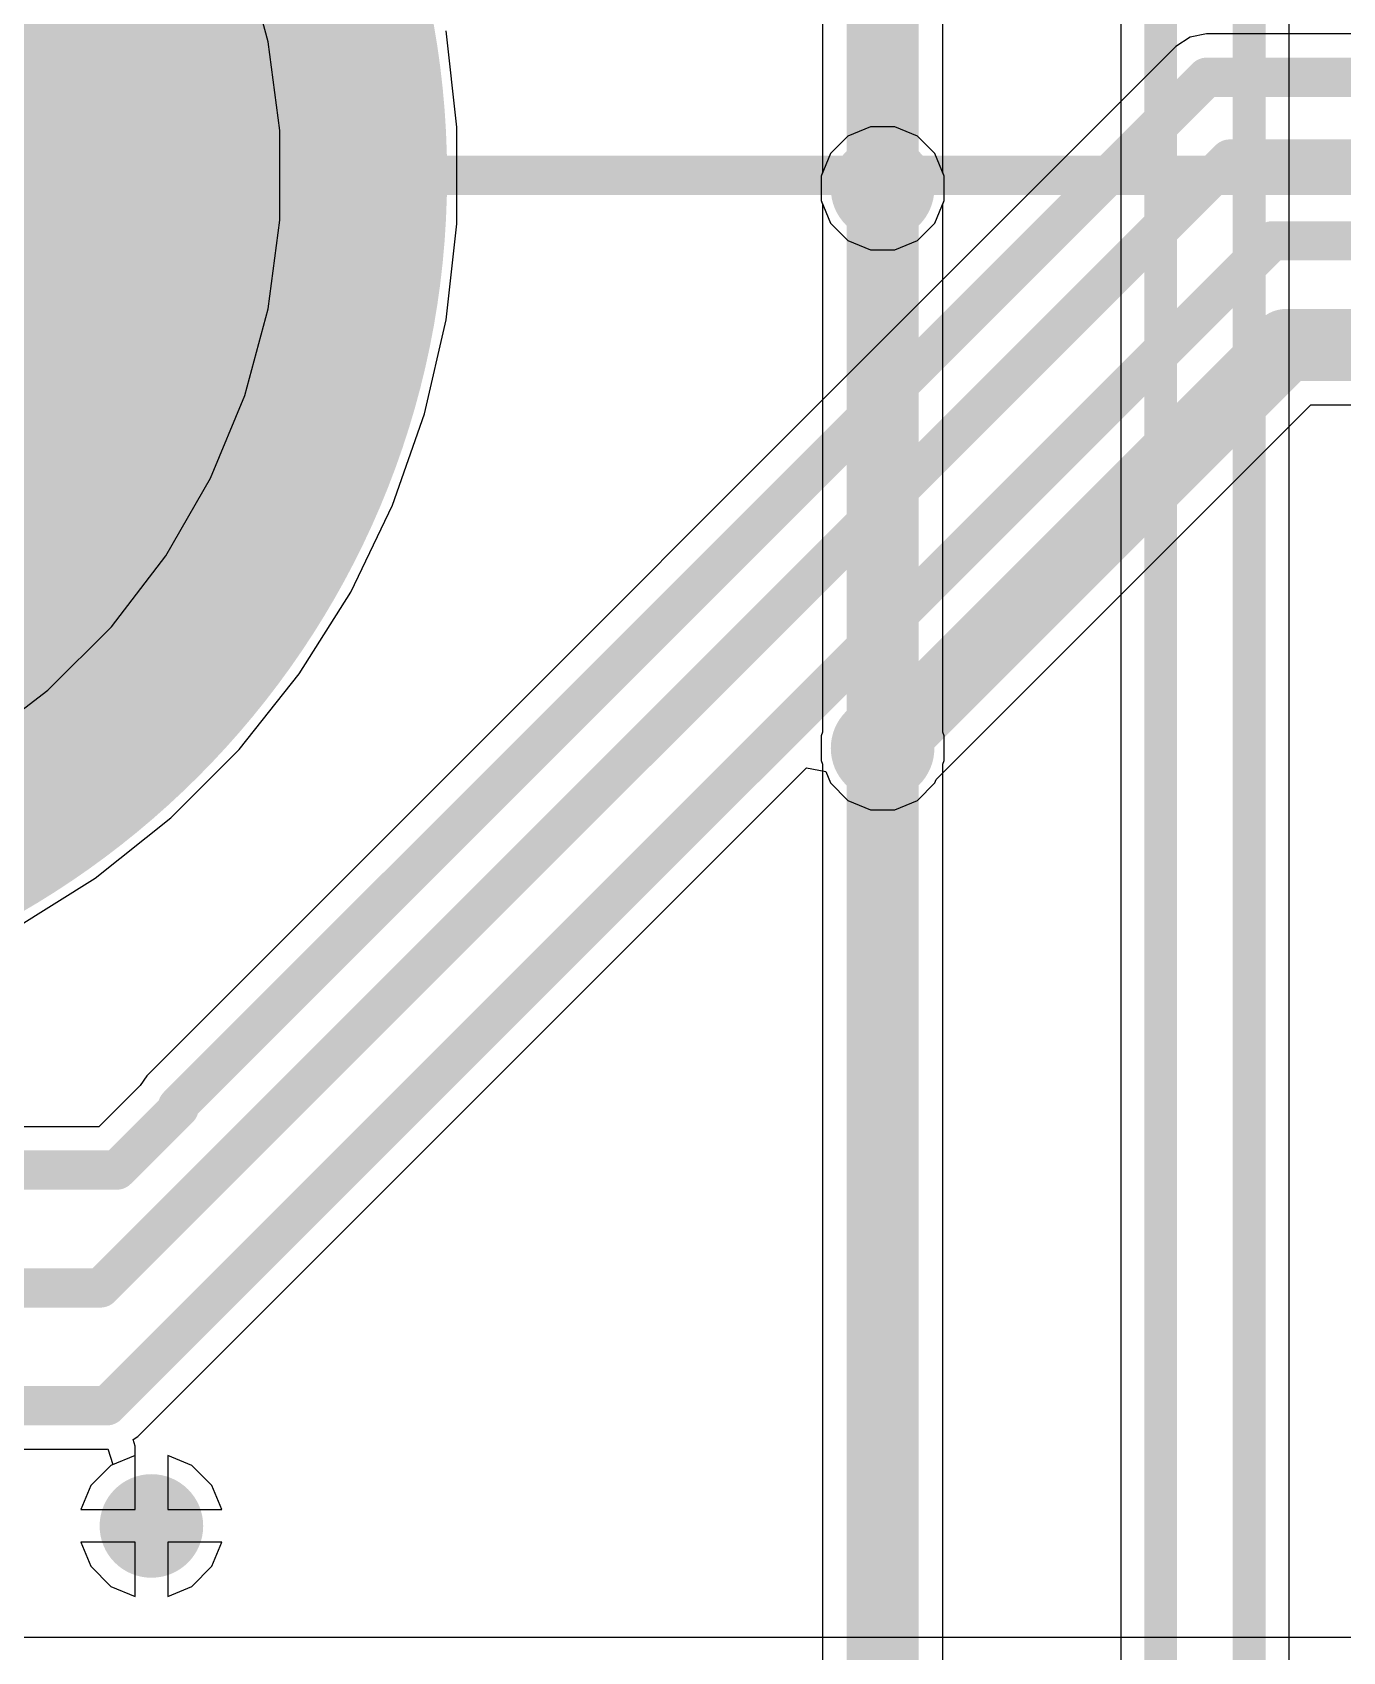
# Model space of a CAD drawing. Header units: millimetres. Extents: x -1231 to 5080, y -1243 to 680.
# Drawn here: x 52.48 to 62.65, y 12.19 to 24.76 of the extents above; entities that cross this region are included whole.
import ezdxf

# ---------------------------------------------------------------- set-up
doc = ezdxf.new("R2010")
doc.units = ezdxf.units.MM
for name, color, linetype in [('BottomLayer', 5, 'Continuous'), ('BottomSolder', 6, 'Continuous'), ('Mechanical1', 6, 'Continuous'), ('PadHoleLayer', 156, 'Continuous'), ('TopLayer', 1, 'Continuous'), ('TopSolder', 216, 'Continuous'), ('ViaHoleLayer', 16, 'Continuous')]:
    doc.layers.add(name, color=color, linetype=linetype)

msp = doc.modelspace()

# ---------------------------------------------------------------- hatches: boundary and pattern name
at = {"layer": 'BottomLayer'}
h = msp.add_hatch(color=5, dxfattribs=at)
edge = h.paths.add_edge_path()
edge.add_arc((59.08, 23.546), 0.3, 0, 360)
h = msp.add_hatch(color=5, dxfattribs=at)
edge = h.paths.add_edge_path()
edge.add_arc((59.08, 19.201), 0.3, 0, 360)
h = msp.add_hatch(color=5, dxfattribs=at)
edge = h.paths.add_edge_path()
edge.add_arc((53.405, 13.164), 0.3, 0, 360)
at = {"layer": 'BottomSolder'}
h = msp.add_hatch(color=6, dxfattribs=at)
edge = h.paths.add_edge_path()
edge.add_arc((49.098, 23.647), 6.602, 0, 360)
h = msp.add_hatch(color=6, dxfattribs=at)
edge = h.paths.add_edge_path()
edge.add_arc((59.08, 23.546), 0.402, 0, 360)
h = msp.add_hatch(color=6, dxfattribs=at)
edge = h.paths.add_edge_path()
edge.add_arc((59.08, 19.201), 0.402, 0, 360)
h = msp.add_hatch(color=6, dxfattribs=at)
edge = h.paths.add_edge_path()
edge.add_arc((53.405, 13.164), 0.402, 0, 360)
at = {"layer": 'PadHoleLayer'}
h = msp.add_hatch(color=156, dxfattribs=at)
edge = h.paths.add_edge_path()
edge.add_arc((49.098, 23.647), 5.125, 0, 360)
at = {"layer": 'TopLayer'}
h = msp.add_hatch(color=1, dxfattribs=at)
edge = h.paths.add_edge_path()
edge.add_arc((59.08, 23.546), 0.3, 0, 360)
h = msp.add_hatch(color=1, dxfattribs=at)
edge = h.paths.add_edge_path()
edge.add_arc((59.08, 19.201), 0.3, 0, 360)
h = msp.add_hatch(color=1, dxfattribs=at)
edge = h.paths.add_edge_path()
edge.add_arc((53.405, 13.164), 0.3, 0, 360)
at = {"layer": 'TopSolder'}
h = msp.add_hatch(color=216, dxfattribs=at)
edge = h.paths.add_edge_path()
edge.add_arc((49.098, 23.647), 6.602, 0, 360)
h = msp.add_hatch(color=216, dxfattribs=at)
edge = h.paths.add_edge_path()
edge.add_arc((59.08, 23.546), 0.402, 0, 360)
h = msp.add_hatch(color=216, dxfattribs=at)
edge = h.paths.add_edge_path()
edge.add_arc((59.08, 19.201), 0.402, 0, 360)
h = msp.add_hatch(color=216, dxfattribs=at)
edge = h.paths.add_edge_path()
edge.add_arc((53.405, 13.164), 0.402, 0, 360)
at = {"layer": 'ViaHoleLayer'}
h = msp.add_hatch(color=16, dxfattribs=at)
edge = h.paths.add_edge_path()
edge.add_arc((49.098, 23.647), 6.5, 0, 360)
h = msp.add_hatch(color=16, dxfattribs=at)
edge = h.paths.add_edge_path()
edge.add_arc((59.08, 23.546), 0.15, 0, 360)
h = msp.add_hatch(color=16, dxfattribs=at)
edge = h.paths.add_edge_path()
edge.add_arc((59.08, 19.201), 0.15, 0, 360)
h = msp.add_hatch(color=16, dxfattribs=at)
edge = h.paths.add_edge_path()
edge.add_arc((53.405, 13.164), 0.15, 0, 360)

# ---------------------------------------------------------------- linework, layer by layer
at = {"layer": 'BottomLayer'}
for p, q in [((62.236, 6.809), (62.236, 26.013)), ((54.31, 24.684), (54.13, 25.356)), ((60.929, 25.295), (60.929, 8.899)), ((54.401, 23.995), (54.31, 24.684)), ((58.985, 24.024), (58.81, 23.951)), ((59.175, 24.024), (58.985, 24.024)), ((59.351, 23.951), (59.175, 24.024)), ((54.401, 23.3), (54.401, 23.995)), ((58.81, 23.951), (58.675, 23.816)), ((59.485, 23.816), (59.351, 23.951)), ((58.675, 23.816), (58.603, 23.641)), ((59.558, 23.641), (59.485, 23.816)), ((58.603, 23.641), (58.603, 23.451)), ((59.558, 23.451), (59.558, 23.641)), ((58.603, 23.451), (58.614, 23.423)), ((58.614, 23.423), (58.614, 19.324)), ((59.547, 23.423), (59.558, 23.451)), ((59.547, 19.324), (59.547, 23.423)), ((54.31, 22.611), (54.401, 23.3)), ((54.13, 21.939), (54.31, 22.611)), ((53.864, 21.297), (54.13, 21.939)), ((53.517, 20.695), (53.864, 21.297)), ((53.094, 20.144), (53.517, 20.695)), ((52.602, 19.652), (53.094, 20.144)), ((52.051, 19.229), (52.602, 19.652)), ((58.614, 19.324), (58.603, 19.296)), ((58.603, 19.296), (58.603, 19.106)), ((59.558, 19.296), (59.547, 19.324)), ((59.558, 19.106), (59.558, 19.296)), ((58.603, 19.106), (58.614, 19.078)), ((59.547, 19.078), (59.558, 19.106)), ((58.614, 19.078), (58.614, 10.045)), ((59.547, 7.087), (59.547, 19.078)), ((53.278, 13.711), (53.091, 13.634)), ((53.278, 13.291), (53.278, 13.711)), ((53.719, 13.634), (53.532, 13.711)), ((53.532, 13.711), (53.532, 13.291)), ((53.091, 13.634), (52.936, 13.478)), ((53.875, 13.478), (53.719, 13.634)), ((52.936, 13.478), (52.858, 13.291)), ((53.952, 13.291), (53.875, 13.478)), ((52.858, 13.291), (53.278, 13.291)), ((53.532, 13.291), (53.952, 13.291)), ((53.278, 13.037), (52.858, 13.037)), ((52.858, 13.037), (52.936, 12.851)), ((53.278, 12.617), (53.278, 13.037)), ((53.952, 13.037), (53.532, 13.037)), ((53.532, 13.037), (53.532, 12.617)), ((53.875, 12.851), (53.952, 13.037)), ((52.936, 12.851), (53.091, 12.695)), ((53.719, 12.695), (53.875, 12.851)), ((53.091, 12.695), (53.278, 12.617)), ((53.532, 12.617), (53.719, 12.695))]:
    msp.add_line(p, q, dxfattribs=at)
for points, const_width in [([(61.925, 6.68), (61.925, 26.365)], 0.254), ([(61.239, 8.534), (61.239, 25.654)], 0.254), ([(59.08, 19.226), (59.08, 23.546)], 0.559), ([(59.08, 7.087), (59.08, 19.201)], 0.559)]:
    msp.add_lwpolyline(points, dxfattribs=dict(at, const_width=const_width))
at = {"layer": 'BottomLayer', "const_width": 0.279}
for points in [[(58.941, 23.546, 1), (59.22, 23.546, 1)], [(58.941, 19.226, 1), (59.22, 19.226, 1)], [(58.941, 19.201, 1), (59.22, 19.201, 1)]]:
    msp.add_lwpolyline(points, format="xyb", close=True, dxfattribs=at)
at = {"layer": 'Mechanical1', "const_width": 0.305}
msp.add_lwpolyline([(-1.702, 23.647), (99.898, 23.647)], dxfattribs=at)
at = {"layer": 'TopLayer'}
for p, q in [((59.547, 23.669), (59.547, 31.725)), ((58.614, 31.532), (58.614, 23.669)), ((55.776, 24.022), (55.692, 24.768)), ((61.357, 24.647), (53.369, 16.659)), ((61.466, 24.72), (61.357, 24.647)), ((61.595, 24.746), (61.466, 24.72)), ((81.068, 24.746), (61.595, 24.746)), ((55.776, 23.272), (55.776, 24.022)), ((58.614, 23.669), (58.603, 23.641)), ((58.603, 23.641), (58.603, 23.451)), ((59.558, 23.641), (59.547, 23.669)), ((59.558, 23.451), (59.558, 23.641)), ((58.603, 23.451), (58.675, 23.275)), ((59.485, 23.275), (59.558, 23.451)), ((55.692, 22.527), (55.776, 23.272)), ((58.675, 23.275), (58.81, 23.141)), ((59.351, 23.141), (59.485, 23.275)), ((58.81, 23.141), (58.985, 23.068)), ((59.175, 23.068), (59.351, 23.141)), ((58.985, 23.068), (59.175, 23.068)), ((55.525, 21.796), (55.692, 22.527)), ((55.277, 21.088), (55.525, 21.796)), ((59.497, 18.959), (62.404, 21.865)), ((62.404, 21.865), (65.929, 21.865)), ((54.952, 20.412), (55.277, 21.088)), ((54.553, 19.777), (54.952, 20.412)), ((54.085, 19.191), (54.553, 19.777)), ((53.555, 18.66), (54.085, 19.191)), ((53.299, 13.859), (58.489, 19.049)), ((58.489, 19.049), (58.639, 19.019)), ((58.639, 19.019), (58.675, 18.931)), ((58.675, 18.931), (58.81, 18.796)), ((59.351, 18.796), (59.485, 18.931)), ((59.485, 18.931), (59.497, 18.959)), ((58.81, 18.796), (58.985, 18.723)), ((59.175, 18.723), (59.351, 18.796)), ((52.969, 18.193), (53.555, 18.66)), ((58.985, 18.723), (59.175, 18.723)), ((52.333, 17.794), (52.969, 18.193)), ((53.369, 16.659), (53.317, 16.583)), ((53.317, 16.583), (52.997, 16.262)), ((52.997, 16.262), (39.709, 16.262)), ((53.264, 13.836), (53.299, 13.859)), ((53.278, 13.783), (53.264, 13.836)), ((47.446, 13.76), (53.061, 13.76)), ((53.061, 13.76), (53.068, 13.762)), ((53.068, 13.762), (53.105, 13.64)), ((53.278, 13.291), (53.278, 13.783)), ((53.278, 13.783), (53.278, 13.783)), ((53.719, 13.634), (53.532, 13.711)), ((53.532, 13.711), (53.532, 13.291)), ((53.091, 13.634), (52.936, 13.478)), ((53.105, 13.64), (53.091, 13.634)), ((53.875, 13.478), (53.719, 13.634)), ((52.936, 13.478), (52.858, 13.291)), ((53.952, 13.291), (53.875, 13.478)), ((52.858, 13.291), (53.278, 13.291)), ((53.532, 13.291), (53.952, 13.291)), ((53.278, 13.037), (52.858, 13.037)), ((52.858, 13.037), (52.936, 12.851)), ((53.278, 12.617), (53.278, 13.037)), ((53.952, 13.037), (53.532, 13.037)), ((53.532, 13.037), (53.532, 12.617)), ((53.875, 12.851), (53.952, 13.037)), ((52.936, 12.851), (53.091, 12.695)), ((53.719, 12.695), (53.875, 12.851)), ((53.091, 12.695), (53.278, 12.617)), ((53.532, 12.617), (53.719, 12.695)), ((63.83, 12.297), (39.091, 12.297))]:
    msp.add_line(p, q, dxfattribs=at)
for points, const_width in [([(59.08, 23.565), (59.08, 31.725)], 0.559), ([(53.607, 16.421), (61.595, 24.409)], 0.305), ([(61.595, 24.409), (81.382, 24.409)], 0.305), ([(53.01, 15.011), (61.773, 23.774)], 0.305), ([(61.773, 23.774), (80.624, 23.774)], 0.305), ([(59.073, 23.565), (59.08, 23.565)], 0.559), ([(53.061, 14.097), (62.103, 23.139)], 0.305), ([(62.103, 23.139), (79.908, 23.139)], 0.305), ([(59.08, 19.201), (62.211, 22.331)], 0.559), ([(62.211, 22.331), (69.139, 22.331)], 0.559), ([(53.137, 15.926), (53.619, 16.408)], 0.305), ([(39.37, 15.926), (53.137, 15.926)], 0.305), ([(40.411, 15.011), (53.01, 15.011)], 0.305), ([(41.859, 14.097), (53.061, 14.097)], 0.305)]:
    msp.add_lwpolyline(points, dxfattribs=dict(at, const_width=const_width))
for points, const_width in [([(61.519, 24.409, 1), (61.671, 24.409, 1)], 0.152), ([(61.519, 24.409, 1), (61.671, 24.409, 1)], 0.152), ([(61.697, 23.774, 1), (61.849, 23.774, 1)], 0.152), ([(61.697, 23.774, 1), (61.849, 23.774, 1)], 0.152), ([(58.933, 23.565, 1), (59.212, 23.565, 1)], 0.279), ([(58.941, 23.565, 1), (59.22, 23.565, 1)], 0.279), ([(58.941, 23.565, 1), (59.22, 23.565, 1)], 0.279), ([(62.027, 23.139, 1), (62.179, 23.139, 1)], 0.152), ([(62.027, 23.139, 1), (62.179, 23.139, 1)], 0.152), ([(62.071, 22.331, 1), (62.35, 22.331, 1)], 0.279), ([(62.071, 22.331, 1), (62.35, 22.331, 1)], 0.279), ([(58.941, 19.201, 1), (59.22, 19.201, 1)], 0.279), ([(53.531, 16.421, 1), (53.683, 16.421, 1)], 0.152), ([(53.543, 16.408, 1), (53.696, 16.408, 1)], 0.152), ([(53.061, 15.926, 1), (53.213, 15.926, 1)], 0.152), ([(53.061, 15.926, 1), (53.213, 15.926, 1)], 0.152), ([(52.934, 15.011, 1), (53.086, 15.011, 1)], 0.152), ([(52.934, 15.011, 1), (53.086, 15.011, 1)], 0.152), ([(52.984, 14.097, 1), (53.137, 14.097, 1)], 0.152), ([(52.984, 14.097, 1), (53.137, 14.097, 1)], 0.152)]:
    msp.add_lwpolyline(points, format="xyb", close=True, dxfattribs=dict(at, const_width=const_width))

doc.saveas('drawing.dxf')
